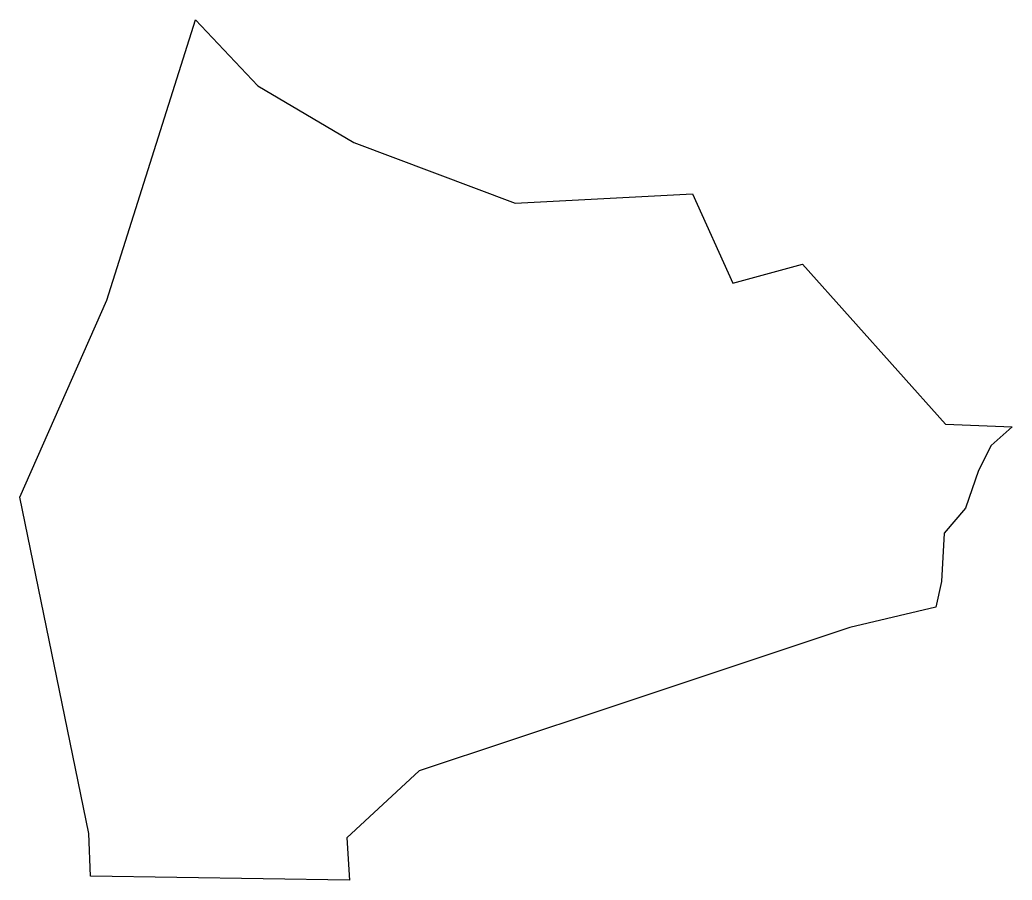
# Model space of a CAD drawing. Header units: metres. Extents: x 142 to 510, y 91 to 410.
import ezdxf

# ---------------------------------------------------------------- set-up
doc = ezdxf.new("R2010")
doc.units = ezdxf.units.M
doc.header["$MEASUREMENT"] = 0
doc.layers.add('대지경계', color=7, linetype='Continuous')

msp = doc.modelspace()

# ---------------------------------------------------------------- linework, layer by layer
at = {"layer": '대지경계', "color": 40, "true_color": 0xf8d731}
msp.add_lwpolyline([(264, 91.25), (167.82, 92.7), (167.26, 108.49), (141.66, 233.33), (173.92, 306.31), (206.87, 410.32), (229.93, 385.86), (265.52, 364.81), (325.43, 342.32), (391.15, 345.79), (406.18, 312.7), (431.95, 319.66), (485.06, 260.4), (509.75, 259.42), (502.01, 252.41), (497.27, 243.18), (492.4, 229.23), (484.57, 219.94), (483.54, 202.06), (481.4, 192.51), (449.58, 184.94), (358.27, 154.57), (289.83, 131.81), (262.98, 106.99), (264, 91.25)], dxfattribs=at)

doc.saveas('drawing.dxf')
